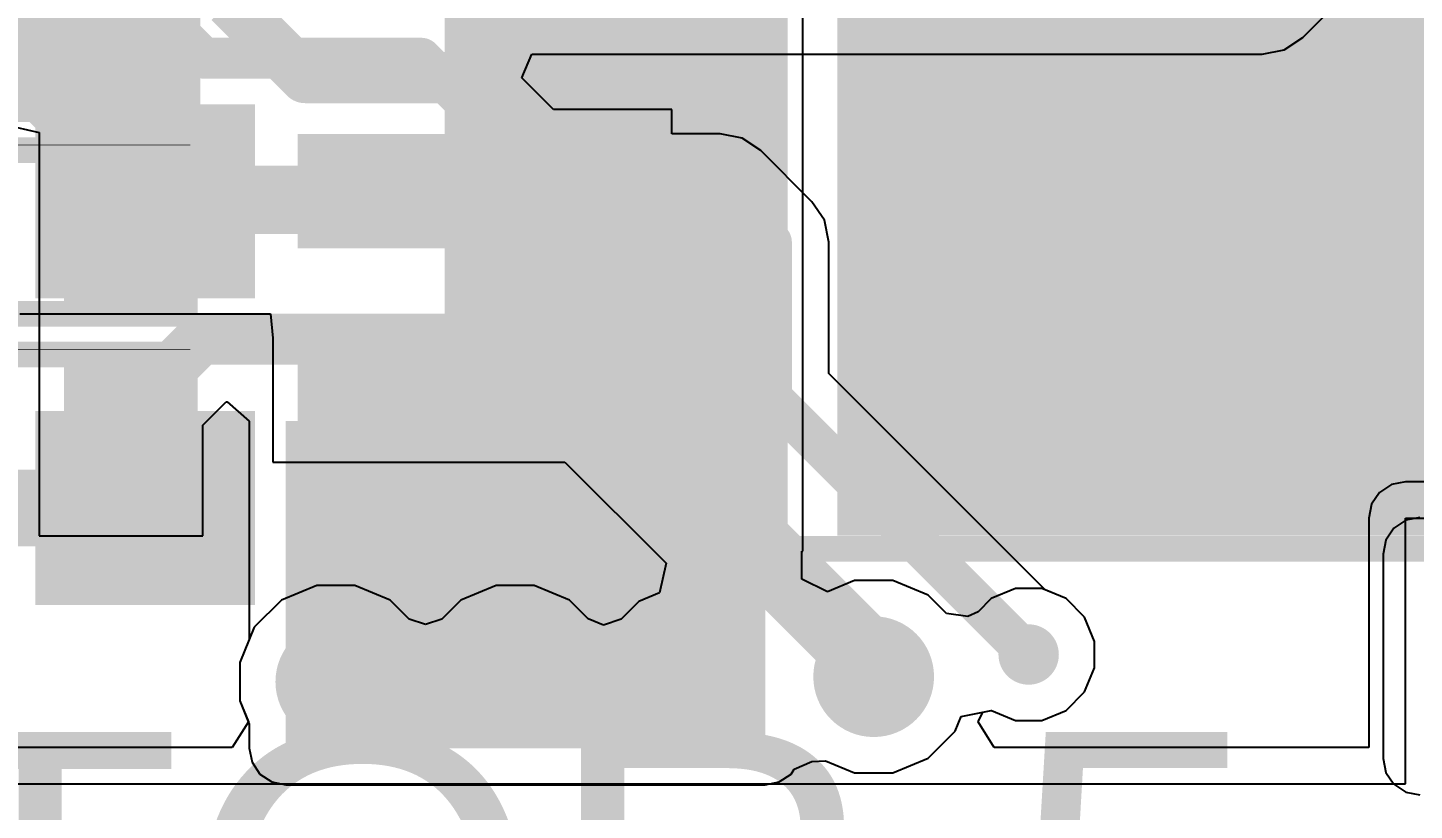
# Model space of a CAD drawing. Header units: millimetres. Extents: x -1.7 to 76.1, y -1.1 to 50.5.
# Drawn here: x 9.44 to 16.33, y 5.31 to 9.19 of the extents above; entities that cross this region are included whole.
import ezdxf

# ---------------------------------------------------------------- set-up
doc = ezdxf.new("R2010")
doc.units = ezdxf.units.MM
for name, color, linetype in [('BottomLayer', 5, 'Continuous'), ('BottomPaste', 16, 'Continuous'), ('BottomSolder', 6, 'Continuous'), ('MultiLayer', 9, 'Continuous'), ('PadHoleLayer', 156, 'Continuous'), ('TopLayer', 1, 'Continuous'), ('TopOverlay', 2, 'Continuous'), ('TopPaste', 8, 'Continuous'), ('TopSolder', 216, 'Continuous'), ('ViaHoleLayer', 16, 'Continuous')]:
    doc.layers.add(name, color=color, linetype=linetype)
doc.styles.add('Arial', font='', dxfattribs={"height": 0.2})
doc.styles.get('Arial').set_extended_font_data('Arial')

# ---------------------------------------------------------------- blocks, each defined once
blk = doc.blocks.new('R___0402_145')
at = {"layer": 'TopLayer'}
for points in [[(-0.6985, -0.3175), (-0.6985, 0.3175), (-0.2413, 0.3175), (-0.2413, -0.3175)], [(0.2413, -0.3175), (0.2413, 0.3175), (0.6985, 0.3175), (0.6985, -0.3175)]]:
    blk.add_hatch(color=1, dxfattribs=at).paths.add_polyline_path(points)
at = {"layer": 'TopPaste'}
for points in [[(-0.6985, -0.3175), (-0.6985, 0.3175), (-0.2413, 0.3175), (-0.2413, -0.3175)], [(0.2413, -0.3175), (0.2413, 0.3175), (0.6985, 0.3175), (0.6985, -0.3175)]]:
    blk.add_hatch(color=8, dxfattribs=at).paths.add_polyline_path(points)
at = {"layer": 'TopSolder'}
for points in [[(-0.7535, -0.3725), (-0.7535, 0.3725), (-0.1863, 0.3725), (-0.1863, -0.3725)], [(0.1863, -0.3725), (0.1863, 0.3725), (0.7535, 0.3725), (0.7535, -0.3725)]]:
    blk.add_hatch(color=216, dxfattribs=at).paths.add_polyline_path(points)
at = {"layer": 'TopOverlay'}
for points, const_width in [([(0.7874, 0.4064), (-0.7874, 0.4064)], 0.127), ([(-0.7874, 0.4064), (-0.7874, -0.4064)], 0.127), ([(0.7874, 0.4064), (0.7874, -0.4064)], 0.127), ([(0.7874, -0.4064), (-0.7874, -0.4064)], 0.127), ([(0.8128, -0.4318), (-0.8128, -0.4318)], 0.00323)]:
    blk.add_lwpolyline(points, dxfattribs=dict(at, const_width=const_width))
for points, const_width in [([(-0.8191, 0.4064, 1), (-0.7556, 0.4064, 1)], 0.0635), ([(-0.8191, 0.4064, 1), (-0.7556, 0.4064, 1)], 0.0635), ([(0.7556, 0.4064, 1), (0.8191, 0.4064, 1)], 0.0635), ([(0.7556, 0.4064, 1), (0.8191, 0.4064, 1)], 0.0635), ([(-0.8191, -0.4064, 1), (-0.7556, -0.4064, 1)], 0.0635), ([(-0.8191, -0.4064, 1), (-0.7556, -0.4064, 1)], 0.0635), ([(0.7556, -0.4064, 1), (0.8191, -0.4064, 1)], 0.0635), ([(0.7556, -0.4064, 1), (0.8191, -0.4064, 1)], 0.0635), ([(-0.8136, -0.4318, 1), (-0.812, -0.4318, 1)], 0.00161), ([(0.812, -0.4318, 1), (0.8136, -0.4318, 1)], 0.00161)]:
    blk.add_lwpolyline(points, format="xyb", close=True, dxfattribs=dict(at, const_width=const_width))
blk = doc.blocks.new('R___0402_148')
at = {"layer": 'TopLayer'}
for points in [[(-0.6985, -0.3175), (-0.6985, 0.3175), (-0.2413, 0.3175), (-0.2413, -0.3175)], [(0.2413, -0.3175), (0.2413, 0.3175), (0.6985, 0.3175), (0.6985, -0.3175)]]:
    blk.add_hatch(color=1, dxfattribs=at).paths.add_polyline_path(points)
at = {"layer": 'TopPaste'}
for points in [[(-0.6985, -0.3175), (-0.6985, 0.3175), (-0.2413, 0.3175), (-0.2413, -0.3175)], [(0.2413, -0.3175), (0.2413, 0.3175), (0.6985, 0.3175), (0.6985, -0.3175)]]:
    blk.add_hatch(color=8, dxfattribs=at).paths.add_polyline_path(points)
at = {"layer": 'TopSolder'}
for points in [[(-0.7535, -0.3725), (-0.7535, 0.3725), (-0.1863, 0.3725), (-0.1863, -0.3725)], [(0.1863, -0.3725), (0.1863, 0.3725), (0.7535, 0.3725), (0.7535, -0.3725)]]:
    blk.add_hatch(color=216, dxfattribs=at).paths.add_polyline_path(points)
at = {"layer": 'TopOverlay'}
for points, const_width in [([(0.7874, 0.4064), (-0.7874, 0.4064)], 0.127), ([(-0.7874, 0.4064), (-0.7874, -0.4064)], 0.127), ([(0.7874, 0.4064), (0.7874, -0.4064)], 0.127), ([(0.7874, -0.4064), (-0.7874, -0.4064)], 0.127), ([(0.8128, -0.4318), (-0.8128, -0.4318)], 0.00323)]:
    blk.add_lwpolyline(points, dxfattribs=dict(at, const_width=const_width))
for points, const_width in [([(-0.8191, 0.4064, 1), (-0.7556, 0.4064, 1)], 0.0635), ([(-0.8191, 0.4064, 1), (-0.7556, 0.4064, 1)], 0.0635), ([(0.7556, 0.4064, 1), (0.8191, 0.4064, 1)], 0.0635), ([(0.7556, 0.4064, 1), (0.8191, 0.4064, 1)], 0.0635), ([(-0.8191, -0.4064, 1), (-0.7556, -0.4064, 1)], 0.0635), ([(-0.8191, -0.4064, 1), (-0.7556, -0.4064, 1)], 0.0635), ([(0.7556, -0.4064, 1), (0.8191, -0.4064, 1)], 0.0635), ([(0.7556, -0.4064, 1), (0.8191, -0.4064, 1)], 0.0635), ([(-0.8136, -0.4318, 1), (-0.812, -0.4318, 1)], 0.00161), ([(0.812, -0.4318, 1), (0.8136, -0.4318, 1)], 0.00161)]:
    blk.add_lwpolyline(points, format="xyb", close=True, dxfattribs=dict(at, const_width=const_width))
blk = doc.blocks.new('R___0402_B_150')
at = {"layer": 'BottomLayer'}
for points in [[(-0.2413, 0.3175), (-0.2413, -0.3175), (-0.6985, -0.3175), (-0.6985, 0.3175)], [(0.6985, 0.3175), (0.6985, -0.3175), (0.2413, -0.3175), (0.2413, 0.3175)]]:
    blk.add_hatch(color=5, dxfattribs=at).paths.add_polyline_path(points)
at = {"layer": 'BottomPaste'}
for points in [[(-0.2413, 0.3175), (-0.2413, -0.3175), (-0.6985, -0.3175), (-0.6985, 0.3175)], [(0.6985, 0.3175), (0.6985, -0.3175), (0.2413, -0.3175), (0.2413, 0.3175)]]:
    blk.add_hatch(color=16, dxfattribs=at).paths.add_polyline_path(points)
at = {"layer": 'BottomSolder'}
for points in [[(-0.1863, 0.3725), (-0.1863, -0.3725), (-0.7535, -0.3725), (-0.7535, 0.3725)], [(0.7535, 0.3725), (0.7535, -0.3725), (0.1863, -0.3725), (0.1863, 0.3725)]]:
    blk.add_hatch(color=6, dxfattribs=at).paths.add_polyline_path(points)
blk = doc.blocks.new('R___0603_B_152')
at = {"layer": 'BottomLayer'}
for points in [[(-1.143, -0.4445), (-1.143, 0.4445), (-0.381, 0.4445), (-0.381, -0.4445)], [(0.381, -0.4445), (0.381, 0.4445), (1.143, 0.4445), (1.143, -0.4445)]]:
    blk.add_hatch(color=5, dxfattribs=at).paths.add_polyline_path(points)
at = {"layer": 'BottomPaste'}
for points in [[(-1.143, -0.4445), (-1.143, 0.4445), (-0.381, 0.4445), (-0.381, -0.4445)], [(0.381, -0.4445), (0.381, 0.4445), (1.143, 0.4445), (1.143, -0.4445)]]:
    blk.add_hatch(color=16, dxfattribs=at).paths.add_polyline_path(points)
at = {"layer": 'BottomSolder'}
for points in [[(-1.2446, -0.5461), (-1.2446, 0.5461), (-0.2794, 0.5461), (-0.2794, -0.5461)], [(0.2794, -0.5461), (0.2794, 0.5461), (1.2446, 0.5461), (1.2446, -0.5461)]]:
    blk.add_hatch(color=6, dxfattribs=at).paths.add_polyline_path(points)
blk = doc.blocks.new('R___0603_153')
at = {"layer": 'TopLayer'}
for points in [[(-0.381, 0.4445), (-0.381, -0.4445), (-1.143, -0.4445), (-1.143, 0.4445)], [(1.143, 0.4445), (1.143, -0.4445), (0.381, -0.4445), (0.381, 0.4445)]]:
    blk.add_hatch(color=1, dxfattribs=at).paths.add_polyline_path(points)
at = {"layer": 'TopPaste'}
for points in [[(-0.381, 0.4445), (-0.381, -0.4445), (-1.143, -0.4445), (-1.143, 0.4445)], [(1.143, 0.4445), (1.143, -0.4445), (0.381, -0.4445), (0.381, 0.4445)]]:
    blk.add_hatch(color=8, dxfattribs=at).paths.add_polyline_path(points)
at = {"layer": 'TopSolder'}
for points in [[(-0.2794, 0.5461), (-0.2794, -0.5461), (-1.2446, -0.5461), (-1.2446, 0.5461)], [(1.2446, 0.5461), (1.2446, -0.5461), (0.2794, -0.5461), (0.2794, 0.5461)]]:
    blk.add_hatch(color=216, dxfattribs=at).paths.add_polyline_path(points)
at = {"layer": 'TopOverlay', "const_width": 0.127}
for points in [[(-1.2192, -0.5334), (-1.2192, 0.5334)], [(-1.2192, 0.5334), (1.2192, 0.5334)], [(1.2192, -0.5334), (1.2192, 0.5334)], [(-1.2192, -0.5334), (1.2192, -0.5334)]]:
    blk.add_lwpolyline(points, dxfattribs=at)
at = {"layer": 'TopOverlay', "const_width": 0.0635}
for points in [[(-1.25095, 0.5334, 1), (-1.18745, 0.5334, 1)], [(-1.25095, 0.5334, 1), (-1.18745, 0.5334, 1)], [(1.18745, 0.5334, 1), (1.25095, 0.5334, 1)], [(1.18745, 0.5334, 1), (1.25095, 0.5334, 1)], [(-1.25095, -0.5334, 1), (-1.18745, -0.5334, 1)], [(-1.25095, -0.5334, 1), (-1.18745, -0.5334, 1)], [(1.18745, -0.5334, 1), (1.25095, -0.5334, 1)], [(1.18745, -0.5334, 1), (1.25095, -0.5334, 1)]]:
    blk.add_lwpolyline(points, format="xyb", close=True, dxfattribs=at)
blk = doc.blocks.new('R___0402_B_178')
at = {"layer": 'BottomLayer'}
for points in [[(-0.2413, 0.3175), (-0.2413, -0.3175), (-0.6985, -0.3175), (-0.6985, 0.3175)], [(0.6985, 0.3175), (0.6985, -0.3175), (0.2413, -0.3175), (0.2413, 0.3175)]]:
    blk.add_hatch(color=5, dxfattribs=at).paths.add_polyline_path(points)
at = {"layer": 'BottomPaste'}
for points in [[(-0.2413, 0.3175), (-0.2413, -0.3175), (-0.6985, -0.3175), (-0.6985, 0.3175)], [(0.6985, 0.3175), (0.6985, -0.3175), (0.2413, -0.3175), (0.2413, 0.3175)]]:
    blk.add_hatch(color=16, dxfattribs=at).paths.add_polyline_path(points)
at = {"layer": 'BottomSolder'}
for points in [[(-0.1863, 0.3725), (-0.1863, -0.3725), (-0.7535, -0.3725), (-0.7535, 0.3725)], [(0.7535, 0.3725), (0.7535, -0.3725), (0.1863, -0.3725), (0.1863, 0.3725)]]:
    blk.add_hatch(color=6, dxfattribs=at).paths.add_polyline_path(points)
blk = doc.blocks.new('HTSSOP_16_226')
at = {"layer": 'BottomLayer'}
h = blk.add_hatch(color=5, dxfattribs=at)
edge = h.paths.add_edge_path()
edge.add_arc((-1.35, -0.65), 0.25, 0, 360)
h = blk.add_hatch(color=5, dxfattribs=at)
edge = h.paths.add_edge_path()
edge.add_arc((0, -0.65), 0.25, 0, 360)
h = blk.add_hatch(color=5, dxfattribs=at)
edge = h.paths.add_edge_path()
edge.add_arc((-1.35, -1.95), 0.25, 0, 360)
h = blk.add_hatch(color=5, dxfattribs=at)
edge = h.paths.add_edge_path()
edge.add_arc((0, -1.95), 0.25, 0, 360)
at = {"layer": 'BottomSolder'}
h = blk.add_hatch(color=6, dxfattribs=at)
edge = h.paths.add_edge_path()
edge.add_arc((-1.35, -0.65), 0.3516, 0, 360)
h = blk.add_hatch(color=6, dxfattribs=at)
edge = h.paths.add_edge_path()
edge.add_arc((0, -0.65), 0.3516, 0, 360)
h = blk.add_hatch(color=6, dxfattribs=at)
edge = h.paths.add_edge_path()
edge.add_arc((1.35, -0.65), 0.3516, 0, 360)
h = blk.add_hatch(color=6, dxfattribs=at)
edge = h.paths.add_edge_path()
edge.add_arc((-1.35, -1.95), 0.3516, 0, 360)
h = blk.add_hatch(color=6, dxfattribs=at)
edge = h.paths.add_edge_path()
edge.add_arc((0, -1.95), 0.3516, 0, 360)
h = blk.add_hatch(color=6, dxfattribs=at)
edge = h.paths.add_edge_path()
edge.add_arc((1.35, -1.95), 0.3516, 0, 360)
at = {"layer": 'MultiLayer'}
h = blk.add_hatch(color=9, dxfattribs=at)
edge = h.paths.add_edge_path()
edge.add_arc((-1.35, -0.65), 0.25, 0, 360)
h = blk.add_hatch(color=9, dxfattribs=at)
edge = h.paths.add_edge_path()
edge.add_arc((0, -0.65), 0.25, 0, 360)
h = blk.add_hatch(color=9, dxfattribs=at)
edge = h.paths.add_edge_path()
edge.add_arc((-1.35, -1.95), 0.25, 0, 360)
h = blk.add_hatch(color=9, dxfattribs=at)
edge = h.paths.add_edge_path()
edge.add_arc((0, -1.95), 0.25, 0, 360)
at = {"layer": 'PadHoleLayer'}
h = blk.add_hatch(color=156, dxfattribs=at)
edge = h.paths.add_edge_path()
edge.add_arc((-1.35, -0.65), 0.15, 0, 360)
h = blk.add_hatch(color=156, dxfattribs=at)
edge = h.paths.add_edge_path()
edge.add_arc((0, -0.65), 0.15, 0, 360)
h = blk.add_hatch(color=156, dxfattribs=at)
edge = h.paths.add_edge_path()
edge.add_arc((-1.35, -1.95), 0.15, 0, 360)
h = blk.add_hatch(color=156, dxfattribs=at)
edge = h.paths.add_edge_path()
edge.add_arc((0, -1.95), 0.15, 0, 360)
at = {"layer": 'TopLayer'}
for points in [[(-1.7, 2.5), (1.7, 2.5), (1.7, -2.5), (-1.7, -2.5)], [(-3.65, -0.1), (-2.15, -0.1), (-2.15, -0.55), (-3.65, -0.55)], [(-3.65, -0.75), (-2.15, -0.75), (-2.15, -1.2), (-3.65, -1.2)], [(-3.65, -1.4), (-2.15, -1.4), (-2.15, -1.85), (-3.65, -1.85)], [(-3.65, -2.05), (-2.15, -2.05), (-2.15, -2.5), (-3.65, -2.5)]]:
    blk.add_hatch(color=1, dxfattribs=at).paths.add_polyline_path(points)
h = blk.add_hatch(color=1, dxfattribs=at)
edge = h.paths.add_edge_path()
edge.add_arc((-1.35, -0.65), 0.25, 0, 360)
h = blk.add_hatch(color=1, dxfattribs=at)
edge = h.paths.add_edge_path()
edge.add_arc((0, -0.65), 0.25, 0, 360)
h = blk.add_hatch(color=1, dxfattribs=at)
edge = h.paths.add_edge_path()
edge.add_arc((-1.35, -1.95), 0.25, 0, 360)
h = blk.add_hatch(color=1, dxfattribs=at)
edge = h.paths.add_edge_path()
edge.add_arc((0, -1.95), 0.25, 0, 360)
at = {"layer": 'TopPaste'}
for points in [[(-1.7, 2.5), (1.7, 2.5), (1.7, -2.5), (-1.7, -2.5)], [(-3.65, -0.1), (-2.15, -0.1), (-2.15, -0.55), (-3.65, -0.55)], [(-3.65, -0.75), (-2.15, -0.75), (-2.15, -1.2), (-3.65, -1.2)], [(-3.65, -1.4), (-2.15, -1.4), (-2.15, -1.85), (-3.65, -1.85)], [(-3.65, -2.05), (-2.15, -2.05), (-2.15, -2.5), (-3.65, -2.5)]]:
    blk.add_hatch(color=8, dxfattribs=at).paths.add_polyline_path(points)
at = {"layer": 'TopSolder'}
for points in [[(-1.8016, 2.6016), (1.8016, 2.6016), (1.8016, -2.6016), (-1.8016, -2.6016)], [(-3.7516, 0.0016), (-2.0484, 0.0016), (-2.0484, -0.6516), (-3.7516, -0.6516)], [(-3.7516, -0.6484), (-2.0484, -0.6484), (-2.0484, -1.3016), (-3.7516, -1.3016)], [(-3.7516, -1.2984), (-2.0484, -1.2984), (-2.0484, -1.9516), (-3.7516, -1.9516)], [(-3.7516, -1.9484), (-2.0484, -1.9484), (-2.0484, -2.6016), (-3.7516, -2.6016)]]:
    blk.add_hatch(color=216, dxfattribs=at).paths.add_polyline_path(points)
h = blk.add_hatch(color=216, dxfattribs=at)
edge = h.paths.add_edge_path()
edge.add_arc((-1.35, -0.65), 0.3516, 0, 360)
h = blk.add_hatch(color=216, dxfattribs=at)
edge = h.paths.add_edge_path()
edge.add_arc((0, -0.65), 0.3516, 0, 360)
h = blk.add_hatch(color=216, dxfattribs=at)
edge = h.paths.add_edge_path()
edge.add_arc((1.35, -0.65), 0.3516, 0, 360)
h = blk.add_hatch(color=216, dxfattribs=at)
edge = h.paths.add_edge_path()
edge.add_arc((-1.35, -1.95), 0.3516, 0, 360)
h = blk.add_hatch(color=216, dxfattribs=at)
edge = h.paths.add_edge_path()
edge.add_arc((0, -1.95), 0.3516, 0, 360)
h = blk.add_hatch(color=216, dxfattribs=at)
edge = h.paths.add_edge_path()
edge.add_arc((1.35, -1.95), 0.3516, 0, 360)
at = {"layer": 'TopOverlay', "const_width": 0.127}
blk.add_lwpolyline([(-1.9812, -2.667), (1.9812, -2.667)], dxfattribs=at)
at = {"layer": 'TopOverlay', "const_width": 0.0635}
blk.add_lwpolyline([(-2.013, -2.667, 1), (-1.9494, -2.667, 1)], format="xyb", close=True, dxfattribs=at)

msp = doc.modelspace()

# ---------------------------------------------------------------- hatches: boundary and pattern name
at = {"layer": 'BottomLayer'}
h = msp.add_hatch(color=5, dxfattribs=at)
edge = h.paths.add_edge_path()
edge.add_arc((13.6398, 5.969), 0.3, 0, 360)
h = msp.add_hatch(color=5, dxfattribs=at)
edge = h.paths.add_edge_path()
edge.add_arc((10.9677, 5.9436), 0.3, 0, 360)
h = msp.add_hatch(color=5, dxfattribs=at)
edge = h.paths.add_edge_path()
edge.add_arc((11.8586, 5.9436), 0.3, 0, 360)
h = msp.add_hatch(color=5, dxfattribs=at)
edge = h.paths.add_edge_path()
edge.add_arc((12.7438, 5.9379), 0.3, 0, 360)
h = msp.add_hatch(color=5, dxfattribs=at)
edge = h.paths.add_edge_path()
edge.add_arc((14.4098, 6.079), 0.15, 0, 360)
at = {"layer": 'TopLayer'}
msp.add_hatch(color=1, dxfattribs=at).paths.add_polyline_path([(13.1013, 7.239), (10.7188, 7.239), (10.7188, 5.6134), (13.1013, 5.6134)])
h = msp.add_hatch(color=1, dxfattribs=at)
edge = h.paths.add_edge_path()
edge.add_arc((13.6398, 5.969), 0.3, 0, 360)
h = msp.add_hatch(color=1, dxfattribs=at)
edge = h.paths.add_edge_path()
edge.add_arc((10.9677, 5.9436), 0.3, 0, 360)
h = msp.add_hatch(color=1, dxfattribs=at)
edge = h.paths.add_edge_path()
edge.add_arc((11.8586, 5.9436), 0.3, 0, 360)
h = msp.add_hatch(color=1, dxfattribs=at)
edge = h.paths.add_edge_path()
edge.add_arc((12.7438, 5.9379), 0.3, 0, 360)
h = msp.add_hatch(color=1, dxfattribs=at)
edge = h.paths.add_edge_path()
edge.add_arc((14.4098, 6.079), 0.15, 0, 360)
at = {"layer": 'ViaHoleLayer'}
h = msp.add_hatch(color=16, dxfattribs=at)
edge = h.paths.add_edge_path()
edge.add_arc((14.4098, 6.079), 0.1, 0, 360)
h = msp.add_hatch(color=16, dxfattribs=at)
edge = h.paths.add_edge_path()
edge.add_arc((10.9677, 5.9436), 0.15, 0, 360)
h = msp.add_hatch(color=16, dxfattribs=at)
edge = h.paths.add_edge_path()
edge.add_arc((11.8586, 5.9436), 0.15, 0, 360)
h = msp.add_hatch(color=16, dxfattribs=at)
edge = h.paths.add_edge_path()
edge.add_arc((12.7438, 5.9379), 0.15, 0, 360)
h = msp.add_hatch(color=16, dxfattribs=at)
edge = h.paths.add_edge_path()
edge.add_arc((13.6398, 5.969), 0.15, 0, 360)

# ---------------------------------------------------------------- linework, layer by layer
at = {"layer": 'BottomLayer'}
for p, q in [((15.7716, 9.1458), (16.178, 9.5522)), ((15.6792, 9.084), (15.7716, 9.1458)), ((11.8922, 8.945), (11.9408, 9.0623)), ((11.9408, 9.0623), (15.5702, 9.0623)), ((15.5702, 9.0623), (15.6792, 9.084)), ((15.5702, 9.0623), (15.5702, 9.0623)), ((12.0488, 8.7884), (11.8922, 8.945)), ((12.6365, 8.7884), (12.0488, 8.7884)), ((12.6365, 8.6669), (12.6365, 8.7884)), ((12.8778, 8.6669), (12.6365, 8.6669)), ((12.9868, 8.6452), (12.8778, 8.6669)), ((12.8778, 8.6669), (12.8778, 8.6669)), ((13.0792, 8.5834), (12.9868, 8.6452)), ((13.3332, 8.3294), (13.0792, 8.5834)), ((13.395, 8.237), (13.3332, 8.3294)), ((13.3332, 8.3294), (13.3332, 8.3294)), ((13.4167, 8.128), (13.395, 8.237)), ((13.4167, 7.4749), (13.4167, 8.128)), ((13.4167, 8.128), (13.4167, 8.128)), ((9.398, 7.7724), (10.5599, 7.7724)), ((10.5599, 7.7724), (10.6426, 7.7724)), ((10.6426, 7.7724), (10.6553, 7.6507)), ((10.6553, 7.6507), (10.6553, 7.0358)), ((14.4918, 6.3998), (13.4167, 7.4749)), ((10.6553, 7.0358), (12.1054, 7.0358)), ((12.1054, 7.0358), (12.6082, 6.533)), ((16.212, 6.9239), (16.1532, 6.8846)), ((16.2814, 6.9377), (16.212, 6.9239)), ((18.9738, 6.9377), (16.2814, 6.9377)), ((16.1139, 6.8258), (16.1001, 6.7564)), ((16.1532, 6.8846), (16.1139, 6.8258)), ((16.1001, 6.7564), (16.1001, 5.6169)), ((16.2814, 5.4356), (16.2814, 6.7564)), ((16.2814, 6.7564), (18.9738, 6.7564)), ((12.6082, 6.533), (12.5761, 6.3856)), ((10.8727, 6.4214), (10.6971, 6.3487)), ((11.0627, 6.4214), (10.8727, 6.4214)), ((11.2384, 6.3487), (11.0627, 6.4214)), ((11.7636, 6.4214), (11.588, 6.3487)), ((11.9537, 6.4214), (11.7636, 6.4214)), ((12.1293, 6.3487), (11.9537, 6.4214)), ((10.6971, 6.3487), (10.5626, 6.2143)), ((11.3327, 6.2543), (11.2384, 6.3487)), ((11.588, 6.3487), (11.4936, 6.2543)), ((12.2212, 6.2567), (12.1293, 6.3487)), ((12.4731, 6.3429), (12.3845, 6.2543)), ((12.5761, 6.3856), (12.4731, 6.3429)), ((14.5955, 6.3568), (14.4918, 6.3998)), ((14.6877, 6.2646), (14.5955, 6.3568)), ((10.5626, 6.2143), (10.4899, 6.0386)), ((11.4132, 6.2276), (11.3327, 6.2543)), ((11.4936, 6.2543), (11.4132, 6.2276)), ((12.2974, 6.2254), (12.2212, 6.2567)), ((12.3845, 6.2543), (12.2974, 6.2254)), ((14.7376, 6.1442), (14.6877, 6.2646)), ((14.7376, 6.0137), (14.7376, 6.1442)), ((10.4899, 6.0386), (10.4899, 5.8486)), ((14.6877, 5.8933), (14.7376, 6.0137)), ((14.5955, 5.8011), (14.6877, 5.8933)), ((10.4899, 5.8486), (10.5333, 5.7439)), ((14.1583, 5.7439), (14.1816, 5.7924)), ((14.1816, 5.7924), (14.2241, 5.8011)), ((14.2241, 5.8011), (14.2248, 5.8008)), ((14.2248, 5.8008), (14.3446, 5.7512)), ((14.475, 5.7512), (14.5955, 5.8011)), ((10.5333, 5.7439), (10.4528, 5.6169)), ((14.2383, 5.6169), (14.1583, 5.7439)), ((14.3446, 5.7512), (14.475, 5.7512)), ((10.4528, 5.6169), (5.2359, 5.6169)), ((16.1001, 5.6169), (14.2383, 5.6169)), ((5.2359, 5.4356), (16.2814, 5.4356))]:
    msp.add_line(p, q, dxfattribs=at)
for points, const_width in [([(9.5579, 9.7969), (10.3124, 9.0424)], 0.2032), ([(8.9079, 9.4436), (10.0203, 8.3312)], 0.254), ([(10.3124, 9.0424), (11.3919, 9.0424)], 0.2032), ([(11.3919, 9.0424), (12.0523, 8.382)], 0.2032), ([(10.0203, 8.3312), (10.0711, 8.382)], 0.254), ([(10.0711, 8.382), (11.1506, 8.382)], 0.254), ([(12.0523, 8.382), (12.8778, 8.382)], 0.2032), ([(12.8778, 8.382), (13.1318, 8.128)], 0.2032), ([(13.1318, 7.3569), (13.1318, 8.128)], 0.2032), ([(11.1506, 7.4422), (12.1412, 7.4422)], 0.381), ([(12.2301, 7.4422), (13.6398, 6.0325)], 0.381), ([(12.1412, 7.4422), (12.2301, 7.4422)], 0.254), ([(13.1318, 7.3569), (14.4098, 6.079)], 0.2032), ([(9.1186, 6.8072), (10.0203, 6.8072)], 0.381), ([(13.6398, 5.969), (13.6398, 6.0325)], 0.254)]:
    msp.add_lwpolyline(points, dxfattribs=dict(at, const_width=const_width))
for points, const_width in [([(10.2616, 9.0424, 1), (10.3632, 9.0424, 1)], 0.1016), ([(10.2616, 9.0424, 1), (10.3632, 9.0424, 1)], 0.1016), ([(11.3411, 9.0424, 1), (11.4427, 9.0424, 1)], 0.1016), ([(11.3411, 9.0424, 1), (11.4427, 9.0424, 1)], 0.1016), ([(10.0076, 8.382, 1), (10.1346, 8.382, 1)], 0.127), ([(10.0076, 8.382, 1), (10.1346, 8.382, 1)], 0.127), ([(11.0871, 8.382, 1), (11.2141, 8.382, 1)], 0.127), ([(12.0015, 8.382, 1), (12.1031, 8.382, 1)], 0.1016), ([(12.0015, 8.382, 1), (12.1031, 8.382, 1)], 0.1016), ([(12.827, 8.382, 1), (12.9286, 8.382, 1)], 0.1016), ([(12.827, 8.382, 1), (12.9286, 8.382, 1)], 0.1016), ([(9.9568, 8.3312, 1), (10.0838, 8.3312, 1)], 0.127), ([(9.9568, 8.3312, 1), (10.0838, 8.3312, 1)], 0.127), ([(13.081, 8.128, 1), (13.1826, 8.128, 1)], 0.1016), ([(13.081, 8.128, 1), (13.1826, 8.128, 1)], 0.1016), ([(11.0554, 7.4422, 1), (11.2459, 7.4422, 1)], 0.1905), ([(12.0459, 7.4422, 1), (12.2364, 7.4422, 1)], 0.1905), ([(12.1349, 7.4422, 1), (12.3254, 7.4422, 1)], 0.1905), ([(12.0777, 7.4422, 1), (12.2047, 7.4422, 1)], 0.127), ([(12.1666, 7.4422, 1), (12.2936, 7.4422, 1)], 0.127), ([(13.081, 7.3569, 1), (13.1826, 7.3569, 1)], 0.1016), ([(13.081, 7.3569, 1), (13.1826, 7.3569, 1)], 0.1016), ([(9.9251, 6.8072, 1), (10.1156, 6.8072, 1)], 0.1905), ([(13.5445, 6.0325, 1), (13.735, 6.0325, 1)], 0.1905), ([(13.5763, 6.0325, 1), (13.7033, 6.0325, 1)], 0.127), ([(14.359, 6.079, 1), (14.4606, 6.079, 1)], 0.1016), ([(13.5763, 5.969, 1), (13.7033, 5.969, 1)], 0.127)]:
    msp.add_lwpolyline(points, format="xyb", close=True, dxfattribs=dict(at, const_width=const_width))
at = {"layer": 'TopLayer'}
for p, q in [((13.2881, 9.1932), (13.2881, 9.8432)), ((13.2881, 8.5432), (13.2881, 9.1932)), ((9.378, 8.6995), (9.4945, 8.6741)), ((9.4945, 8.6741), (9.4945, 7.6835)), ((13.2881, 7.8932), (13.2881, 8.5432)), ((13.2881, 7.2432), (13.2881, 7.8932)), ((9.4945, 7.6835), (9.4945, 7.6835)), ((9.4945, 7.6835), (9.4945, 7.6587)), ((9.4945, 7.6587), (9.4945, 7.6587)), ((9.4945, 7.6587), (9.4945, 7.5565)), ((9.4945, 7.5565), (9.4945, 6.6681)), ((10.3073, 7.2192), (10.4233, 7.3352)), ((10.4233, 7.3352), (10.4281, 7.3352)), ((10.4281, 7.3352), (10.5375, 7.239)), ((10.5375, 7.239), (10.5375, 6.1536)), ((13.2881, 6.5932), (13.2881, 7.2432)), ((10.3073, 6.6681), (10.3073, 7.2192)), ((16.3525, 6.7599), (16.2831, 6.7461)), ((16.2243, 6.7068), (16.185, 6.648)), ((16.2831, 6.7461), (16.2243, 6.7068)), ((9.4945, 6.6681), (10.3073, 6.6681)), ((16.185, 6.648), (16.1712, 6.5786)), ((13.2826, 6.4534), (13.2826, 6.5932)), ((13.2826, 6.5932), (13.2881, 6.5932)), ((16.1712, 6.5786), (16.1712, 5.5626)), ((13.4096, 6.3908), (13.2826, 6.4534)), ((13.5448, 6.4468), (13.4096, 6.3908)), ((13.7348, 6.4468), (13.5448, 6.4468)), ((13.9105, 6.3741), (13.7348, 6.4468)), ((14.3446, 6.4068), (14.2241, 6.3568)), ((14.475, 6.4068), (14.3446, 6.4068)), ((14.5955, 6.3568), (14.475, 6.4068)), ((14.0019, 6.2826), (13.9105, 6.3741)), ((14.2241, 6.3568), (14.1589, 6.2916)), ((14.6877, 6.2646), (14.5955, 6.3568)), ((14.1072, 6.2681), (14.0019, 6.2826)), ((14.1589, 6.2916), (14.1072, 6.2681)), ((14.7376, 6.1442), (14.6877, 6.2646)), ((10.5375, 6.1536), (10.4899, 6.0386)), ((14.7376, 6.0137), (14.7376, 6.1442)), ((10.4899, 6.0386), (10.4899, 5.8486)), ((14.6877, 5.8933), (14.7376, 6.0137)), ((14.5955, 5.8011), (14.6877, 5.8933)), ((10.4899, 5.8486), (10.5375, 5.7336)), ((14.0748, 5.7707), (14.2241, 5.8011)), ((14.2241, 5.8011), (14.2248, 5.8008)), ((14.2248, 5.8008), (14.3446, 5.7512)), ((14.475, 5.7512), (14.5955, 5.8011)), ((10.5375, 5.7336), (10.5375, 5.6134)), ((14.0449, 5.6983), (14.0748, 5.7707)), ((14.3446, 5.7512), (14.475, 5.7512)), ((13.9105, 5.5639), (14.0449, 5.6983)), ((10.5375, 5.6134), (10.5513, 5.544)), ((10.5513, 5.544), (10.5906, 5.4852)), ((13.245, 5.5085), (13.3325, 5.5476)), ((13.3325, 5.5476), (13.3997, 5.5513)), ((13.3997, 5.5513), (13.5448, 5.4912)), ((13.7348, 5.4912), (13.9105, 5.5639)), ((16.1712, 5.5626), (16.185, 5.4932)), ((10.5906, 5.4852), (10.6494, 5.4459)), ((10.6494, 5.4459), (10.7188, 5.4321)), ((13.1013, 5.4321), (13.1707, 5.4459)), ((13.1707, 5.4459), (13.2295, 5.4852)), ((13.2295, 5.4852), (13.245, 5.5085)), ((13.5448, 5.4912), (13.7348, 5.4912)), ((16.185, 5.4932), (16.2243, 5.4344)), ((10.7188, 5.4321), (13.1013, 5.4321)), ((16.2243, 5.4344), (16.2831, 5.3951)), ((16.2831, 5.3951), (16.3525, 5.3813))]:
    msp.add_line(p, q, dxfattribs=at)
for points, const_width in [([(15.2603, 9.271), (16.8853, 10.896)], 0.3048), ([(9.7447, 9.351), (9.7739, 9.3218)], 0.3048), ([(10.4394, 9.3218), (10.8152, 8.946)], 0.254), ([(10.8152, 8.946), (12.3603, 8.946)], 0.254), ([(9.9009, 8.1944), (10.0025, 8.296)], 0.254), ([(10.0025, 8.296), (12.3603, 8.296)], 0.254), ([(9.9009, 8.1788), (9.9009, 8.1944)], 0.254), ([(9.9524, 7.3038), (10.2946, 7.646)], 0.254), ([(10.2946, 7.646), (12.3603, 7.646)], 0.254), ([(16.0528, 6.996), (18.1603, 6.996)], 0.3048)]:
    msp.add_lwpolyline(points, dxfattribs=dict(at, const_width=const_width))
for points, const_width in [([(9.6977, 9.3218, 1), (9.8501, 9.3218, 1)], 0.1524), ([(15.1841, 9.271, 1), (15.3365, 9.271, 1)], 0.1524), ([(10.7517, 8.946, 1), (10.8787, 8.946, 1)], 0.127), ([(10.7517, 8.946, 1), (10.8787, 8.946, 1)], 0.127), ([(12.2968, 8.946, 1), (12.4238, 8.946, 1)], 0.127), ([(9.939, 8.296, 1), (10.066, 8.296, 1)], 0.127), ([(9.939, 8.296, 1), (10.066, 8.296, 1)], 0.127), ([(12.2968, 8.296, 1), (12.4238, 8.296, 1)], 0.127), ([(9.8374, 8.1944, 1), (9.9644, 8.1944, 1)], 0.127), ([(9.8374, 8.1944, 1), (9.9644, 8.1944, 1)], 0.127), ([(9.8374, 8.1788, 1), (9.9644, 8.1788, 1)], 0.127), ([(10.2311, 7.646, 1), (10.3581, 7.646, 1)], 0.127), ([(10.2311, 7.646, 1), (10.3581, 7.646, 1)], 0.127), ([(12.2968, 7.646, 1), (12.4238, 7.646, 1)], 0.127), ([(9.8889, 7.3038, 1), (10.0159, 7.3038, 1)], 0.127), ([(15.9766, 6.996, 1), (16.129, 6.996, 1)], 0.1524)]:
    msp.add_lwpolyline(points, format="xyb", close=True, dxfattribs=dict(at, const_width=const_width))

# ---------------------------------------------------------------- block references
for name, p in [('HTSSOP_16_226', (15.2603, 9.271)), ('R___0603_153', (9.0119, 9.3218))]:
    msp.add_blockref(name, p)
for name, p, rotation in [('R___0603_B_152', (10.0203, 7.5692), 90), ('R___0402_148', (9.431, 8.1788), 180), ('R___0402_B_150', (11.1506, 7.9121), 270), ('R___0402_B_178', (12.1412, 7.9121), 90), ('R___0402_145', (9.431, 7.1634), 180)]:
    msp.add_blockref(name, p, dxfattribs=dict(rotation=rotation))

# ---------------------------------------------------------------- texts
at = {"layer": 'TopOverlay', "style": 'Arial'}
msp.add_text('MOTOR 5', height=1.651, rotation=360, dxfattribs=at).set_placement((5.08, 4.0427))

doc.saveas('drawing.dxf')
